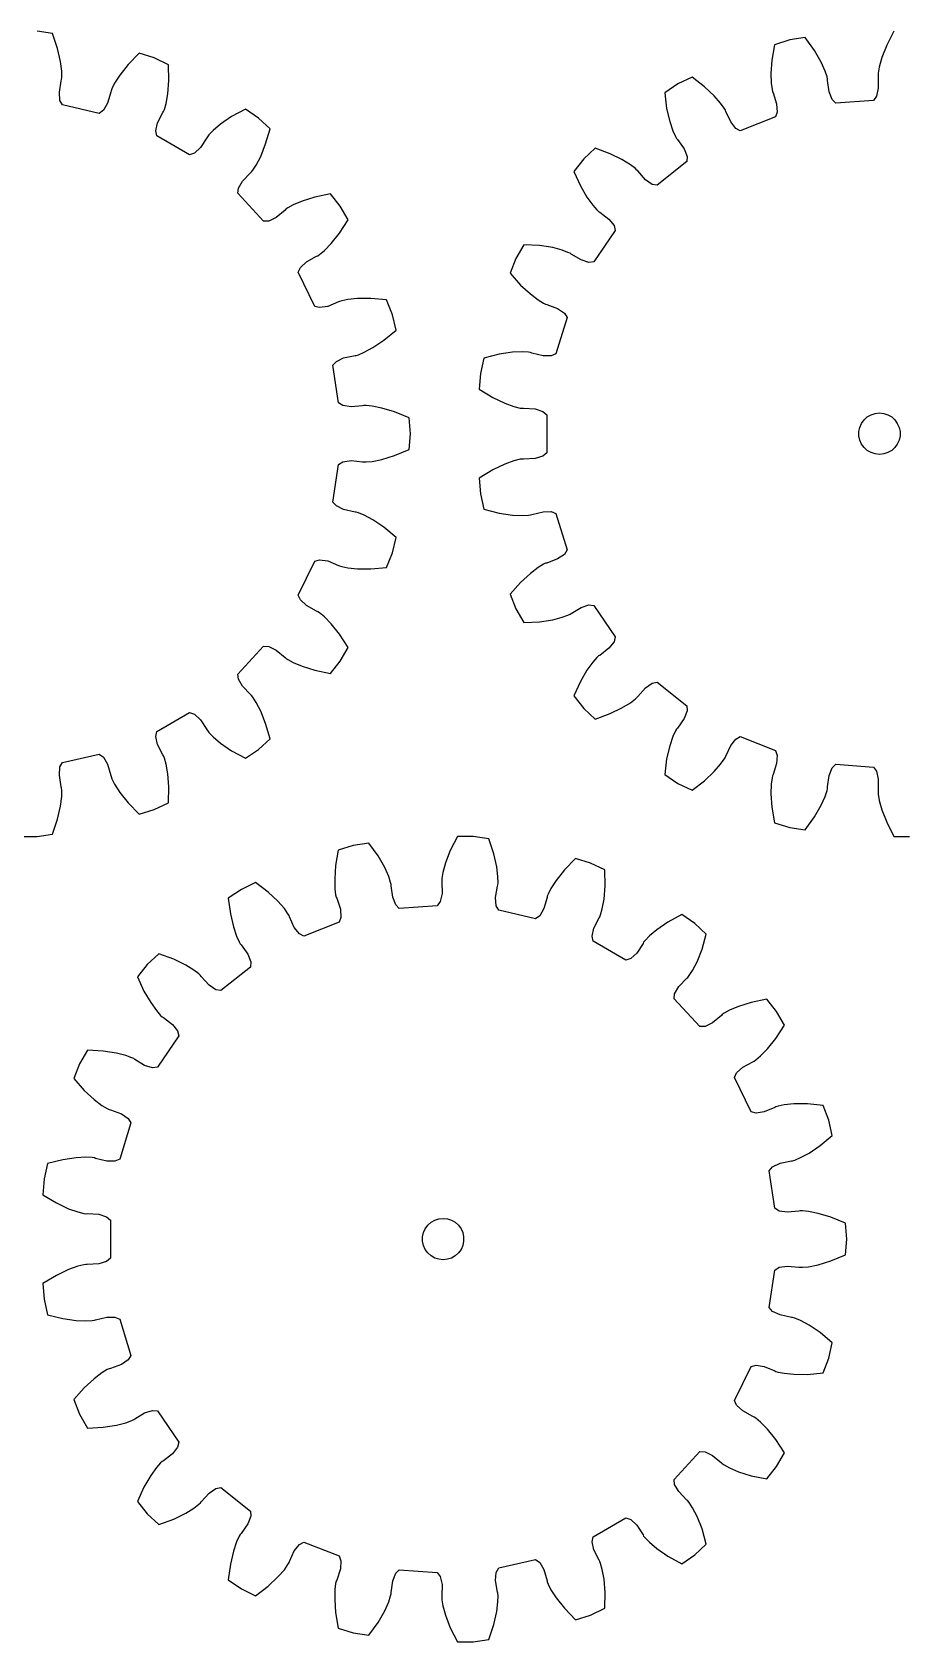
# Model space of a CAD drawing. Extents: x 0 to 185, y 0 to 234.
# Drawn here: x 62.5 to 125.9, y 0 to 116.7 of the extents above; entities that cross this region are included whole.
import ezdxf

# ---------------------------------------------------------------- set-up
doc = ezdxf.new("R2010")
doc.units = 0

msp = doc.modelspace()

# ---------------------------------------------------------------- linework, layer by layer
for p, q in [((64.03, 116.64), (62.9, 116.81)), ((125.08, 116.81), (124.56, 115.79)), ((64.39, 115.55), (64.03, 116.64)), ((116.42, 115.82), (116.23, 114.69)), ((117.52, 116.16), (116.42, 115.82)), ((118.65, 116.33), (117.52, 116.16)), ((119.32, 115.4), (118.65, 116.33)), ((124.56, 115.79), (124.21, 114.89)), ((64.6, 114.61), (64.39, 115.55)), ((64.69, 113.9), (64.6, 114.61)), ((70.31, 115.21), (69.51, 114.38)), ((71.41, 114.87), (70.31, 115.21)), ((72.44, 114.37), (71.41, 114.87)), ((116.23, 114.69), (116.16, 113.73)), ((119.8, 114.56), (119.32, 115.4)), ((120.09, 113.91), (119.8, 114.56)), ((124.21, 114.89), (124.02, 114.2)), ((64.66, 113.2), (64.68, 113.29)), ((64.68, 113.29), (64.7, 113.45)), ((64.7, 113.45), (64.69, 113.9)), ((68.91, 113.62), (68.53, 113.03)), ((69.51, 114.38), (68.91, 113.62)), ((72.39, 112.26), (72.46, 113.23)), ((72.46, 113.23), (72.44, 114.37)), ((110.43, 113.47), (109.39, 112.97)), ((111.33, 112.77), (110.43, 113.47)), ((116.16, 113.73), (116.18, 113.02)), ((120.23, 113.48), (120.09, 113.91)), ((120.26, 113.32), (120.23, 113.48)), ((120.27, 113.23), (120.26, 113.32)), ((120.38, 112.4), (120.27, 113.23)), ((123.94, 113.76), (123.93, 113.6)), ((123.93, 113.6), (123.94, 113.51)), ((124.02, 114.2), (123.94, 113.76)), ((123.94, 113.51), (123.95, 112.66)), ((64.52, 112.37), (64.66, 113.2)), ((64.56, 111.78), (64.52, 112.37)), ((68.25, 112.38), (68.02, 111.57)), ((68.27, 112.47), (68.25, 112.38)), ((68.33, 112.62), (68.27, 112.47)), ((68.53, 113.03), (68.33, 112.62)), ((72.26, 111.56), (72.39, 112.26)), ((109.39, 112.97), (108.45, 112.32)), ((108.45, 112.32), (108.59, 111.19)), ((112.04, 112.11), (111.33, 112.77)), ((112.51, 111.58), (112.04, 112.11)), ((116.18, 113.02), (116.24, 112.57)), ((116.24, 112.57), (116.27, 112.41)), ((116.27, 112.41), (116.31, 112.33)), ((116.31, 112.33), (116.57, 111.53)), ((120.6, 111.84), (120.38, 112.4)), ((123.82, 112.08), (123.6, 111.78)), ((123.95, 112.66), (123.82, 112.08)), ((64.74, 111.45), (64.56, 111.78)), ((67.42, 110.84), (64.74, 111.45)), ((67.72, 111.06), (67.42, 110.84)), ((68.02, 111.57), (67.72, 111.06)), ((71.65, 110.15), (72.03, 110.9)), ((72.03, 110.9), (72.08, 110.98)), ((72.08, 110.98), (72.14, 111.13)), ((72.14, 111.13), (72.26, 111.56)), ((78.02, 111.15), (77.02, 110.6)), ((78.97, 110.5), (78.02, 111.15)), ((108.59, 111.19), (108.81, 110.25)), ((112.77, 111.21), (112.51, 111.58)), ((112.85, 111.07), (112.77, 111.21)), ((112.88, 110.98), (112.85, 111.07)), ((113.24, 110.22), (112.88, 110.98)), ((116.62, 110.93), (116.5, 110.58)), ((116.57, 111.53), (116.62, 110.93)), ((120.86, 111.58), (120.6, 111.84)), ((123.6, 111.78), (120.86, 111.58)), ((71.52, 109.57), (71.65, 110.15)), ((76.22, 110.05), (75.68, 109.59)), ((77.02, 110.6), (76.22, 110.05)), ((79.81, 109.72), (78.97, 110.5)), ((79.49, 108.62), (79.81, 109.72)), ((108.81, 110.25), (109.04, 109.57)), ((113.6, 109.75), (113.24, 110.22)), ((113.93, 109.58), (113.6, 109.75)), ((116.5, 110.58), (113.93, 109.58)), ((71.59, 109.2), (71.52, 109.57)), ((73.97, 107.83), (71.59, 109.2)), ((75.22, 109.06), (74.76, 108.36)), ((75.26, 109.14), (75.22, 109.06)), ((75.36, 109.27), (75.26, 109.14)), ((75.68, 109.59), (75.36, 109.27)), ((79.13, 107.72), (79.49, 108.62)), ((109.04, 109.57), (109.23, 109.16)), ((109.23, 109.16), (109.31, 109.02)), ((109.31, 109.02), (109.37, 108.95)), ((109.37, 108.95), (109.85, 108.27)), ((74.32, 107.95), (73.97, 107.83)), ((74.76, 108.36), (74.32, 107.95)), ((78.81, 107.09), (79.13, 107.72)), ((102.57, 107.53), (101.85, 106.63)), ((103.41, 108.31), (102.57, 107.53)), ((104.48, 107.91), (103.41, 108.31)), ((105.35, 107.49), (104.48, 107.91)), ((105.96, 107.11), (105.35, 107.49)), ((109.85, 108.27), (110.07, 107.71)), ((110.07, 107.71), (110.06, 107.34)), ((77.81, 105.92), (78.39, 106.53)), ((78.39, 106.53), (78.46, 106.59)), ((78.46, 106.59), (78.56, 106.71)), ((78.56, 106.71), (78.81, 107.09)), ((101.85, 106.63), (102.33, 105.59)), ((106.32, 106.84), (105.96, 107.11)), ((106.43, 106.73), (106.32, 106.84)), ((106.49, 106.66), (106.43, 106.73)), ((107.05, 106.03), (106.49, 106.66)), ((110.06, 107.34), (107.91, 105.62)), ((77.47, 105.04), (77.51, 105.41)), ((77.51, 105.41), (77.81, 105.92)), ((102.33, 105.59), (102.81, 104.75)), ((107.54, 105.69), (107.05, 106.03)), ((107.91, 105.62), (107.54, 105.69)), ((79.34, 103.02), (77.47, 105.04)), ((80.96, 103.89), (80.9, 103.83)), ((81.09, 103.98), (80.96, 103.89)), ((81.49, 104.2), (81.09, 103.98)), ((82.14, 104.48), (81.49, 104.2)), ((83.07, 104.77), (82.14, 104.48)), ((84.19, 105), (83.07, 104.77)), ((84.9, 104.1), (84.19, 105)), ((85.48, 103.11), (84.9, 104.1)), ((102.81, 104.75), (103.23, 104.18)), ((103.23, 104.18), (103.53, 103.84)), ((79.71, 103.03), (79.34, 103.02)), ((80.25, 103.29), (79.71, 103.03)), ((80.9, 103.83), (80.25, 103.29)), ((84.85, 102.15), (85.48, 103.11)), ((103.53, 103.84), (103.65, 103.73)), ((103.65, 103.73), (103.73, 103.68)), ((103.73, 103.68), (104.39, 103.17)), ((104.39, 103.17), (104.77, 102.7)), ((84.24, 101.4), (84.85, 102.15)), ((104.86, 102.34), (103.31, 100.07)), ((104.77, 102.7), (104.86, 102.34)), ((82.45, 100.07), (83.18, 100.48)), ((83.18, 100.48), (83.27, 100.51)), ((83.27, 100.51), (83.4, 100.6)), ((83.4, 100.6), (83.75, 100.89)), ((83.75, 100.89), (84.24, 101.4)), ((98.22, 101.31), (97.65, 100.31)), ((99.37, 101.25), (98.22, 101.31)), ((100.32, 101.1), (99.37, 101.25)), ((101.01, 100.92), (100.32, 101.1)), ((101.43, 100.76), (101.01, 100.92)), ((101.58, 100.69), (101.43, 100.76)), ((101.65, 100.64), (101.58, 100.69)), ((102.38, 100.21), (101.65, 100.64)), ((81.86, 99.32), (82.01, 99.66)), ((83.05, 96.84), (81.86, 99.32)), ((82.01, 99.66), (82.45, 100.07)), ((97.65, 100.31), (97.23, 99.25)), ((97.23, 99.25), (97.99, 98.39)), ((102.94, 100.03), (102.38, 100.21)), ((103.31, 100.07), (102.94, 100.03)), ((97.99, 98.39), (98.7, 97.74)), ((84.78, 97.16), (84, 96.84)), ((84.86, 97.2), (84.78, 97.16)), ((85.01, 97.25), (84.86, 97.2)), ((85.46, 97.34), (85.01, 97.25)), ((86.16, 97.41), (85.46, 97.34)), ((87.13, 97.42), (86.16, 97.41)), ((88.27, 97.31), (87.13, 97.42)), ((88.69, 96.24), (88.27, 97.31)), ((98.7, 97.74), (99.27, 97.31)), ((99.27, 97.31), (99.66, 97.08)), ((99.66, 97.08), (99.8, 97.01)), ((99.8, 97.01), (99.89, 96.98)), ((99.89, 96.98), (100.68, 96.69)), ((83.41, 96.75), (83.05, 96.84)), ((84, 96.84), (83.41, 96.75)), ((88.95, 95.12), (88.69, 96.24)), ((101.37, 96.04), (100.56, 93.41)), ((100.68, 96.69), (101.17, 96.35)), ((101.17, 96.35), (101.37, 96.04)), ((88.07, 94.39), (88.95, 95.12)), ((86.22, 93.34), (86.64, 93.51)), ((86.64, 93.51), (87.26, 93.85)), ((87.26, 93.85), (88.07, 94.39)), ((97.4, 93.51), (96.44, 93.37)), ((98.11, 93.54), (97.4, 93.51)), ((98.56, 93.52), (98.11, 93.54)), ((98.72, 93.49), (98.56, 93.52)), ((98.81, 93.46), (98.72, 93.49)), ((99.62, 93.26), (98.81, 93.46)), ((100.56, 93.41), (100.22, 93.26)), ((84.37, 92.57), (84.62, 92.85)), ((84.78, 89.85), (84.37, 92.57)), ((84.62, 92.85), (85.15, 93.11)), ((85.15, 93.11), (85.98, 93.28)), ((85.98, 93.28), (86.07, 93.29)), ((86.07, 93.29), (86.22, 93.34)), ((95.33, 93.09), (95.08, 91.97)), ((96.44, 93.37), (95.33, 93.09)), ((100.22, 93.26), (99.62, 93.26)), ((95.08, 91.97), (94.99, 90.83)), ((94.99, 90.83), (95.97, 90.24)), ((95.97, 90.24), (96.84, 89.82)), ((85.1, 89.65), (84.78, 89.85)), ((85.69, 89.56), (85.1, 89.65)), ((86.53, 89.64), (85.69, 89.56)), ((86.61, 89.65), (86.53, 89.64)), ((86.78, 89.65), (86.61, 89.65)), ((87.23, 89.61), (86.78, 89.65)), ((87.92, 89.47), (87.23, 89.61)), ((88.85, 89.19), (87.92, 89.47)), ((89.91, 88.75), (88.85, 89.19)), ((89.99, 87.61), (89.91, 88.75)), ((96.84, 89.82), (97.51, 89.58)), ((97.51, 89.58), (97.95, 89.47)), ((97.95, 89.47), (98.11, 89.45)), ((98.11, 89.45), (98.2, 89.45)), ((98.2, 89.45), (99.04, 89.4)), ((99.04, 89.4), (99.61, 89.23)), ((99.61, 89.23), (99.89, 88.98)), ((99.89, 88.98), (99.89, 86.23)), ((122.92, 88.61), (123.15, 88.82)), ((123.15, 88.82), (123.42, 88.98)), ((123.42, 88.98), (123.72, 89.08)), ((123.72, 89.08), (124.03, 89.11)), ((124.03, 89.11), (124.35, 89.08)), ((124.35, 89.08), (124.64, 88.98)), ((124.64, 88.98), (124.92, 88.82)), ((124.92, 88.82), (125.15, 88.61)), ((89.91, 86.46), (89.99, 87.61)), ((122.54, 87.76), (122.61, 88.07)), ((122.54, 87.45), (122.54, 87.76)), ((122.61, 88.07), (122.74, 88.36)), ((122.74, 88.36), (122.92, 88.61)), ((125.15, 88.61), (125.33, 88.36)), ((125.33, 88.36), (125.46, 88.07)), ((125.46, 88.07), (125.53, 87.76)), ((125.53, 87.76), (125.53, 87.45)), ((88.85, 86.02), (89.91, 86.46)), ((122.61, 87.14), (122.54, 87.45)), ((122.74, 86.86), (122.61, 87.14)), ((122.92, 86.6), (122.74, 86.86)), ((123.15, 86.39), (122.92, 86.6)), ((123.42, 86.24), (123.15, 86.39)), ((124.92, 86.39), (124.64, 86.24)), ((125.15, 86.6), (124.92, 86.39)), ((125.33, 86.86), (125.15, 86.6)), ((125.46, 87.14), (125.33, 86.86)), ((125.53, 87.45), (125.46, 87.14)), ((84.37, 82.65), (84.78, 85.37)), ((84.78, 85.37), (85.1, 85.57)), ((85.1, 85.57), (85.69, 85.66)), ((85.69, 85.66), (86.53, 85.58)), ((86.53, 85.58), (86.61, 85.56)), ((86.61, 85.56), (86.78, 85.56)), ((86.78, 85.56), (87.23, 85.6)), ((87.23, 85.6), (87.92, 85.74)), ((87.92, 85.74), (88.85, 86.02)), ((96.84, 85.4), (95.97, 84.98)), ((97.51, 85.64), (96.84, 85.4)), ((97.95, 85.75), (97.51, 85.64)), ((98.11, 85.77), (97.95, 85.75)), ((98.2, 85.76), (98.11, 85.77)), ((99.04, 85.82), (98.2, 85.76)), ((99.61, 85.99), (99.04, 85.82)), ((99.89, 86.23), (99.61, 85.99)), ((123.72, 86.14), (123.42, 86.24)), ((124.03, 86.11), (123.72, 86.14)), ((124.35, 86.14), (124.03, 86.11)), ((124.64, 86.24), (124.35, 86.14)), ((95.97, 84.98), (94.99, 84.39)), ((94.99, 84.39), (95.08, 83.24)), ((95.08, 83.24), (95.33, 82.13)), ((84.62, 82.37), (84.37, 82.65)), ((85.15, 82.11), (84.62, 82.37)), ((85.98, 81.93), (85.15, 82.11)), ((86.07, 81.93), (85.98, 81.93)), ((86.22, 81.88), (86.07, 81.93)), ((86.64, 81.71), (86.22, 81.88)), ((95.33, 82.13), (96.44, 81.85)), ((96.44, 81.85), (97.4, 81.71)), ((98.56, 81.7), (98.72, 81.72)), ((98.72, 81.72), (98.81, 81.76)), ((98.81, 81.76), (99.62, 81.95)), ((99.62, 81.95), (100.22, 81.96)), ((100.22, 81.96), (100.56, 81.81)), ((100.56, 81.81), (101.37, 79.18)), ((87.26, 81.37), (86.64, 81.71)), ((88.07, 80.83), (87.26, 81.37)), ((88.95, 80.09), (88.07, 80.83)), ((97.4, 81.71), (98.11, 81.67)), ((98.11, 81.67), (98.56, 81.7)), ((88.69, 78.98), (88.95, 80.09)), ((81.86, 75.89), (83.05, 78.37)), ((83.05, 78.37), (83.41, 78.47)), ((83.41, 78.47), (84, 78.38)), ((84, 78.38), (84.78, 78.06)), ((88.27, 77.91), (88.69, 78.98)), ((99.8, 78.21), (99.66, 78.14)), ((99.89, 78.23), (99.8, 78.21)), ((100.68, 78.53), (99.89, 78.23)), ((101.17, 78.86), (100.68, 78.53)), ((101.37, 79.18), (101.17, 78.86)), ((84.78, 78.06), (84.86, 78.02)), ((84.86, 78.02), (85.01, 77.97)), ((85.01, 77.97), (85.46, 77.88)), ((85.46, 77.88), (86.16, 77.8)), ((86.16, 77.8), (87.13, 77.8)), ((87.13, 77.8), (88.27, 77.91)), ((98.7, 77.48), (97.99, 76.82)), ((99.27, 77.91), (98.7, 77.48)), ((99.66, 78.14), (99.27, 77.91)), ((82.01, 75.55), (81.86, 75.89)), ((97.99, 76.82), (97.23, 75.97)), ((97.23, 75.97), (97.65, 74.9)), ((82.45, 75.15), (82.01, 75.55)), ((83.18, 74.74), (82.45, 75.15)), ((83.27, 74.7), (83.18, 74.74)), ((97.65, 74.9), (98.22, 73.91)), ((101.65, 74.58), (102.38, 75.01)), ((102.38, 75.01), (102.94, 75.19)), ((102.94, 75.19), (103.31, 75.15)), ((103.31, 75.15), (104.86, 72.87)), ((83.4, 74.61), (83.27, 74.7)), ((83.75, 74.32), (83.4, 74.61)), ((84.24, 73.82), (83.75, 74.32)), ((84.85, 73.06), (84.24, 73.82)), ((98.22, 73.91), (99.37, 73.97)), ((99.37, 73.97), (100.32, 74.12)), ((100.32, 74.12), (101.01, 74.3)), ((101.01, 74.3), (101.43, 74.45)), ((101.43, 74.45), (101.58, 74.52)), ((101.58, 74.52), (101.65, 74.58)), ((85.48, 72.1), (84.85, 73.06)), ((104.77, 72.51), (104.39, 72.05)), ((104.86, 72.87), (104.77, 72.51)), ((77.47, 70.18), (79.34, 72.2)), ((79.34, 72.2), (79.71, 72.18)), ((79.71, 72.18), (80.25, 71.92)), ((80.25, 71.92), (80.9, 71.39)), ((80.9, 71.39), (80.96, 71.32)), ((80.96, 71.32), (81.09, 71.23)), ((81.09, 71.23), (81.49, 71.01)), ((84.9, 71.11), (85.48, 72.1)), ((103.53, 71.38), (103.23, 71.04)), ((103.65, 71.49), (103.53, 71.38)), ((103.73, 71.53), (103.65, 71.49)), ((104.39, 72.05), (103.73, 71.53)), ((77.51, 69.81), (77.47, 70.18)), ((81.49, 71.01), (82.14, 70.74)), ((82.14, 70.74), (83.07, 70.45)), ((83.07, 70.45), (84.19, 70.21)), ((84.19, 70.21), (84.9, 71.11)), ((102.81, 70.46), (102.33, 69.63)), ((103.23, 71.04), (102.81, 70.46)), ((77.81, 69.29), (77.51, 69.81)), ((78.39, 68.69), (77.81, 69.29)), ((102.33, 69.63), (101.85, 68.59)), ((106.49, 68.56), (107.05, 69.19)), ((107.05, 69.19), (107.54, 69.52)), ((107.54, 69.52), (107.91, 69.59)), ((107.91, 69.59), (110.06, 67.88)), ((78.46, 68.63), (78.39, 68.69)), ((78.56, 68.5), (78.46, 68.63)), ((78.81, 68.12), (78.56, 68.5)), ((79.13, 67.49), (78.81, 68.12)), ((101.85, 68.59), (102.57, 67.69)), ((104.48, 67.31), (105.35, 67.73)), ((105.35, 67.73), (105.96, 68.1)), ((105.96, 68.1), (106.32, 68.38)), ((106.32, 68.38), (106.43, 68.49)), ((106.43, 68.49), (106.49, 68.56)), ((110.06, 67.88), (110.07, 67.5)), ((71.59, 66.01), (73.97, 67.39)), ((73.97, 67.39), (74.32, 67.27)), ((74.32, 67.27), (74.76, 66.86)), ((74.76, 66.86), (75.22, 66.16)), ((79.49, 66.59), (79.13, 67.49)), ((79.81, 65.49), (79.49, 66.59)), ((102.57, 67.69), (103.41, 66.91)), ((103.41, 66.91), (104.48, 67.31)), ((109.85, 66.95), (109.37, 66.26)), ((110.07, 67.5), (109.85, 66.95)), ((71.52, 65.65), (71.59, 66.01)), ((71.65, 65.07), (71.52, 65.65)), ((75.22, 66.16), (75.26, 66.08)), ((75.26, 66.08), (75.36, 65.95)), ((75.36, 65.95), (75.68, 65.63)), ((75.68, 65.63), (76.22, 65.17)), ((78.97, 64.71), (79.81, 65.49)), ((109.04, 65.64), (108.81, 64.97)), ((109.23, 66.05), (109.04, 65.64)), ((109.31, 66.19), (109.23, 66.05)), ((109.37, 66.26), (109.31, 66.19)), ((113.24, 65), (113.6, 65.46)), ((113.6, 65.46), (113.93, 65.64)), ((113.93, 65.64), (116.5, 64.63)), ((64.74, 63.77), (67.42, 64.38)), ((67.42, 64.38), (67.72, 64.16)), ((72.03, 64.31), (71.65, 65.07)), ((72.08, 64.24), (72.03, 64.31)), ((72.14, 64.09), (72.08, 64.24)), ((76.22, 65.17), (77.02, 64.62)), ((77.02, 64.62), (78.02, 64.07)), ((78.02, 64.07), (78.97, 64.71)), ((108.81, 64.97), (108.59, 64.03)), ((112.85, 64.15), (112.88, 64.23)), ((112.88, 64.23), (113.24, 65)), ((116.5, 64.63), (116.62, 64.28)), ((116.62, 64.28), (116.57, 63.69)), ((64.52, 62.84), (64.56, 63.44)), ((64.56, 63.44), (64.74, 63.77)), ((67.72, 64.16), (68.02, 63.64)), ((68.02, 63.64), (68.25, 62.83)), ((72.26, 63.65), (72.14, 64.09)), ((72.39, 62.95), (72.26, 63.65)), ((108.59, 64.03), (108.45, 62.89)), ((111.33, 62.44), (112.04, 63.11)), ((112.04, 63.11), (112.51, 63.64)), ((112.51, 63.64), (112.77, 64.01)), ((112.77, 64.01), (112.85, 64.15)), ((116.57, 63.69), (116.31, 62.89)), ((120.38, 62.82), (120.6, 63.37)), ((120.6, 63.37), (120.86, 63.64)), ((120.86, 63.64), (123.6, 63.43)), ((123.6, 63.43), (123.82, 63.13)), ((123.82, 63.13), (123.95, 62.55)), ((64.66, 62.01), (64.52, 62.84)), ((64.68, 61.93), (64.66, 62.01)), ((64.7, 61.76), (64.68, 61.93)), ((68.25, 62.83), (68.27, 62.74)), ((68.27, 62.74), (68.33, 62.59)), ((68.33, 62.59), (68.53, 62.19)), ((68.53, 62.19), (68.91, 61.59)), ((72.46, 61.99), (72.39, 62.95)), ((72.44, 60.85), (72.46, 61.99)), ((108.45, 62.89), (109.39, 62.25)), ((109.39, 62.25), (110.43, 61.75)), ((110.43, 61.75), (111.33, 62.44)), ((116.18, 62.2), (116.16, 61.49)), ((116.24, 62.65), (116.18, 62.2)), ((116.27, 62.8), (116.24, 62.65)), ((116.31, 62.89), (116.27, 62.8)), ((120.23, 61.74), (120.26, 61.89)), ((120.26, 61.89), (120.27, 61.99)), ((120.27, 61.99), (120.38, 62.82)), ((123.95, 62.55), (123.94, 61.71)), ((64.6, 60.61), (64.69, 61.31)), ((64.69, 61.31), (64.7, 61.76)), ((68.91, 61.59), (69.51, 60.83)), ((69.51, 60.83), (70.31, 60.01)), ((71.41, 60.35), (72.44, 60.85)), ((116.16, 61.49), (116.23, 60.52)), ((119.8, 60.66), (120.09, 61.31)), ((120.09, 61.31), (120.23, 61.74)), ((123.94, 61.71), (123.93, 61.62)), ((123.93, 61.62), (123.94, 61.46)), ((123.94, 61.46), (124.02, 61.01)), ((124.02, 61.01), (124.21, 60.33)), ((64.03, 58.58), (64.39, 59.66)), ((64.39, 59.66), (64.6, 60.61)), ((70.31, 60.01), (71.41, 60.35)), ((116.23, 60.52), (116.42, 59.4)), ((118.65, 58.89), (119.32, 59.82)), ((119.32, 59.82), (119.8, 60.66)), ((124.21, 60.33), (124.56, 59.43)), ((61.75, 58.41), (62.9, 58.41)), ((62.9, 58.41), (64.03, 58.58)), ((93.41, 58.41), (92.89, 57.38)), ((94.56, 58.41), (93.41, 58.41)), ((95.69, 58.23), (94.56, 58.41)), ((116.42, 59.4), (117.52, 59.06)), ((117.52, 59.06), (118.65, 58.89)), ((124.56, 59.43), (125.08, 58.41)), ((125.08, 58.41), (126.22, 58.41)), ((84.76, 57.41), (84.56, 56.29)), ((85.85, 57.75), (84.76, 57.41)), ((86.99, 57.92), (85.85, 57.75)), ((87.65, 56.99), (86.99, 57.92)), ((92.89, 57.38), (92.54, 56.48)), ((96.05, 57.15), (95.69, 58.23)), ((84.56, 56.29), (84.5, 55.32)), ((88.13, 56.15), (87.65, 56.99)), ((88.42, 55.5), (88.13, 56.15)), ((92.54, 56.48), (92.35, 55.8)), ((96.26, 56.2), (96.05, 57.15)), ((96.35, 55.5), (96.26, 56.2)), ((101.97, 56.8), (101.18, 55.98)), ((103.07, 56.46), (101.97, 56.8)), ((104.1, 55.97), (103.07, 56.46)), ((78.76, 55.06), (77.73, 54.56)), ((79.67, 54.37), (78.76, 55.06)), ((84.5, 55.32), (84.52, 54.61)), ((88.56, 55.07), (88.42, 55.5)), ((88.6, 54.92), (88.56, 55.07)), ((88.6, 54.83), (88.6, 54.92)), ((92.28, 55.35), (92.27, 55.19)), ((92.27, 55.19), (92.28, 55.1)), ((92.35, 55.8), (92.28, 55.35)), ((92.28, 55.1), (92.29, 54.26)), ((96.32, 54.8), (96.35, 54.89)), ((96.36, 55.05), (96.35, 55.5)), ((96.35, 54.89), (96.36, 55.05)), ((100.58, 55.22), (100.19, 54.62)), ((101.18, 55.98), (100.58, 55.22)), ((104.13, 54.82), (104.1, 55.97)), ((77.73, 54.56), (76.78, 53.92)), ((76.78, 53.92), (76.93, 52.78)), ((80.38, 53.71), (79.67, 54.37)), ((80.85, 53.17), (80.38, 53.71)), ((84.52, 54.61), (84.57, 54.16)), ((84.57, 54.16), (84.61, 54.01)), ((84.61, 54.01), (84.65, 53.92)), ((84.65, 53.92), (84.91, 53.12)), ((88.72, 53.99), (88.6, 54.83)), ((88.93, 53.44), (88.72, 53.99)), ((92.29, 54.26), (92.16, 53.68)), ((96.18, 53.97), (96.32, 54.8)), ((96.23, 53.37), (96.18, 53.97)), ((99.92, 53.98), (99.68, 53.17)), ((99.93, 54.07), (99.92, 53.98)), ((99.99, 54.22), (99.93, 54.07)), ((100.19, 54.62), (99.99, 54.22)), ((103.92, 53.16), (104.05, 53.86)), ((104.05, 53.86), (104.13, 54.82)), ((76.93, 52.78), (77.15, 51.84)), ((81.11, 52.8), (80.85, 53.17)), ((81.19, 52.66), (81.11, 52.8)), ((81.22, 52.58), (81.19, 52.66)), ((81.57, 51.81), (81.22, 52.58)), ((84.95, 52.53), (84.83, 52.18)), ((84.91, 53.12), (84.95, 52.53)), ((89.19, 53.17), (88.93, 53.44)), ((91.94, 53.38), (89.19, 53.17)), ((92.16, 53.68), (91.94, 53.38)), ((96.4, 53.05), (96.23, 53.37)), ((99.08, 52.43), (96.4, 53.05)), ((99.38, 52.65), (99.08, 52.43)), ((99.68, 53.17), (99.38, 52.65)), ((103.69, 52.5), (103.74, 52.57)), ((103.74, 52.57), (103.8, 52.72)), ((103.8, 52.72), (103.92, 53.16)), ((109.68, 52.74), (108.68, 52.19)), ((110.63, 52.1), (109.68, 52.74)), ((77.15, 51.84), (77.38, 51.17)), ((81.94, 51.35), (81.57, 51.81)), ((84.83, 52.18), (82.27, 51.17)), ((103.18, 51.16), (103.31, 51.74)), ((103.31, 51.74), (103.69, 52.5)), ((107.88, 51.64), (107.34, 51.19)), ((108.68, 52.19), (107.88, 51.64)), ((111.47, 51.32), (110.63, 52.1)), ((77.38, 51.17), (77.56, 50.76)), ((77.56, 50.76), (77.65, 50.62)), ((77.65, 50.62), (77.71, 50.55)), ((77.71, 50.55), (78.19, 49.86)), ((82.27, 51.17), (81.94, 51.35)), ((103.25, 50.8), (103.18, 51.16)), ((105.63, 49.42), (103.25, 50.8)), ((106.88, 50.65), (106.42, 49.95)), ((106.92, 50.73), (106.88, 50.65)), ((107.02, 50.86), (106.92, 50.73)), ((107.34, 51.19), (107.02, 50.86)), ((110.8, 49.32), (111.16, 50.22)), ((111.16, 50.22), (111.47, 51.32)), ((70.9, 49.12), (70.19, 48.22)), ((71.74, 49.9), (70.9, 49.12)), ((72.82, 49.51), (71.74, 49.9)), ((73.69, 49.08), (72.82, 49.51)), ((74.29, 48.71), (73.69, 49.08)), ((78.19, 49.86), (78.41, 49.31)), ((78.41, 49.31), (78.39, 48.93)), ((105.98, 49.55), (105.63, 49.42)), ((106.42, 49.95), (105.98, 49.55)), ((110.47, 48.69), (110.8, 49.32)), ((70.19, 48.22), (70.66, 47.18)), ((74.65, 48.43), (74.29, 48.71)), ((74.77, 48.32), (74.65, 48.43)), ((74.82, 48.25), (74.77, 48.32)), ((75.39, 47.62), (74.82, 48.25)), ((78.39, 48.93), (76.24, 47.22)), ((109.47, 47.52), (110.05, 48.12)), ((110.05, 48.12), (110.12, 48.18)), ((110.12, 48.18), (110.22, 48.31)), ((110.22, 48.31), (110.47, 48.69)), ((70.66, 47.18), (71.15, 46.35)), ((75.88, 47.29), (75.39, 47.62)), ((76.24, 47.22), (75.88, 47.29)), ((109.13, 46.63), (109.17, 47)), ((109.17, 47), (109.47, 47.52)), ((71.15, 46.35), (71.57, 45.77)), ((71.57, 45.77), (71.87, 45.43)), ((111, 44.61), (109.13, 46.63)), ((112.76, 45.58), (112.62, 45.49)), ((113.15, 45.8), (112.76, 45.58)), ((113.81, 46.08), (113.15, 45.8)), ((114.73, 46.36), (113.81, 46.08)), ((115.85, 46.6), (114.73, 46.36)), ((116.57, 45.7), (115.85, 46.6)), ((117.14, 44.71), (116.57, 45.7)), ((71.87, 45.43), (71.99, 45.32)), ((71.99, 45.32), (72.07, 45.28)), ((72.07, 45.28), (72.73, 44.76)), ((72.73, 44.76), (73.1, 44.3)), ((111.38, 44.63), (111, 44.61)), ((111.91, 44.89), (111.38, 44.63)), ((112.56, 45.42), (111.91, 44.89)), ((112.62, 45.49), (112.56, 45.42)), ((116.52, 43.75), (117.14, 44.71)), ((73.2, 43.94), (71.65, 41.67)), ((73.1, 44.3), (73.2, 43.94)), ((115.91, 42.99), (116.52, 43.75)), ((66.56, 42.9), (65.99, 41.91)), ((67.7, 42.84), (66.56, 42.9)), ((68.66, 42.69), (67.7, 42.84)), ((69.35, 42.51), (68.66, 42.69)), ((69.77, 42.36), (69.35, 42.51)), ((69.92, 42.29), (69.77, 42.36)), ((69.99, 42.23), (69.92, 42.29)), ((70.71, 41.8), (69.99, 42.23)), ((114.11, 41.66), (114.85, 42.07)), ((114.85, 42.07), (114.93, 42.11)), ((114.93, 42.11), (115.06, 42.2)), ((115.06, 42.2), (115.41, 42.49)), ((115.41, 42.49), (115.91, 42.99)), ((65.99, 41.91), (65.57, 40.84)), ((71.28, 41.62), (70.71, 41.8)), ((71.65, 41.67), (71.28, 41.62)), ((113.52, 40.92), (113.67, 41.26)), ((114.72, 38.44), (113.52, 40.92)), ((113.67, 41.26), (114.11, 41.66)), ((65.57, 40.84), (66.33, 39.99)), ((66.33, 39.99), (67.04, 39.33)), ((67.04, 39.33), (67.61, 38.9)), ((67.61, 38.9), (68, 38.67)), ((68, 38.67), (68.14, 38.6)), ((68.14, 38.6), (68.23, 38.58)), ((68.23, 38.58), (69.02, 38.28)), ((116.44, 38.75), (115.67, 38.43)), ((116.52, 38.79), (116.44, 38.75)), ((116.68, 38.84), (116.52, 38.79)), ((117.12, 38.93), (116.68, 38.84)), ((117.83, 39.01), (117.12, 38.93)), ((118.8, 39.01), (117.83, 39.01)), ((119.94, 38.9), (118.8, 39.01)), ((120.35, 37.83), (119.94, 38.9)), ((69.71, 37.63), (68.9, 35)), ((69.02, 38.28), (69.51, 37.95)), ((69.51, 37.95), (69.71, 37.63)), ((115.08, 38.34), (114.72, 38.44)), ((115.67, 38.43), (115.08, 38.34)), ((120.61, 36.72), (120.35, 37.83)), ((119.73, 35.98), (120.61, 36.72)), ((65.74, 35.1), (64.78, 34.96)), ((66.45, 35.14), (65.74, 35.1)), ((66.9, 35.11), (66.45, 35.14)), ((67.06, 35.09), (66.9, 35.11)), ((67.14, 35.06), (67.06, 35.09)), ((67.96, 34.86), (67.14, 35.06)), ((117.89, 34.93), (118.3, 35.11)), ((118.3, 35.11), (118.93, 35.44)), ((118.93, 35.44), (119.73, 35.98)), ((63.67, 34.68), (63.41, 33.57)), ((64.78, 34.96), (63.67, 34.68)), ((68.55, 34.86), (67.96, 34.86)), ((68.9, 35), (68.55, 34.86)), ((116.04, 34.16), (116.28, 34.44)), ((116.45, 31.44), (116.04, 34.16)), ((116.28, 34.44), (116.82, 34.7)), ((116.82, 34.7), (117.64, 34.88)), ((117.64, 34.88), (117.73, 34.88)), ((117.73, 34.88), (117.89, 34.93)), ((63.41, 33.57), (63.33, 32.42)), ((63.33, 32.42), (64.31, 31.83)), ((64.31, 31.83), (65.18, 31.41)), ((65.18, 31.41), (65.85, 31.17)), ((65.85, 31.17), (66.29, 31.06)), ((66.29, 31.06), (66.45, 31.04)), ((66.45, 31.04), (66.54, 31.05)), ((66.54, 31.05), (67.38, 31)), ((67.38, 31), (67.95, 30.82)), ((67.95, 30.82), (68.23, 30.58)), ((68.23, 30.58), (68.23, 27.83)), ((91.26, 30.21), (91.49, 30.42)), ((91.49, 30.42), (91.76, 30.57)), ((91.76, 30.57), (92.06, 30.67)), ((92.06, 30.67), (92.37, 30.7)), ((92.37, 30.7), (92.68, 30.67)), ((92.68, 30.67), (92.98, 30.57)), ((92.98, 30.57), (93.25, 30.42)), ((93.25, 30.42), (93.49, 30.21)), ((116.76, 31.24), (116.45, 31.44)), ((117.35, 31.16), (116.76, 31.24)), ((118.19, 31.23), (117.35, 31.16)), ((118.28, 31.25), (118.19, 31.23)), ((118.44, 31.25), (118.28, 31.25)), ((118.89, 31.21), (118.44, 31.25)), ((119.59, 31.07), (118.89, 31.21)), ((120.51, 30.79), (119.59, 31.07)), ((121.57, 30.35), (120.51, 30.79)), ((90.88, 29.36), (90.94, 29.67)), ((90.88, 29.05), (90.88, 29.36)), ((90.94, 29.67), (91.07, 29.95)), ((91.07, 29.95), (91.26, 30.21)), ((93.49, 30.21), (93.67, 29.95)), ((93.67, 29.95), (93.8, 29.67)), ((93.8, 29.67), (93.86, 29.36)), ((93.86, 29.36), (93.86, 29.05)), ((121.66, 29.2), (121.57, 30.35)), ((121.57, 28.06), (121.66, 29.2)), ((90.94, 28.74), (90.88, 29.05)), ((91.07, 28.45), (90.94, 28.74)), ((91.26, 28.2), (91.07, 28.45)), ((91.49, 27.99), (91.26, 28.2)), ((93.49, 28.2), (93.25, 27.99)), ((93.67, 28.45), (93.49, 28.2)), ((93.8, 28.74), (93.67, 28.45)), ((93.86, 29.05), (93.8, 28.74)), ((120.51, 27.62), (121.57, 28.06)), ((65.18, 26.99), (64.31, 26.57)), ((65.85, 27.23), (65.18, 26.99)), ((66.29, 27.34), (65.85, 27.23)), ((66.45, 27.36), (66.29, 27.34)), ((66.54, 27.36), (66.45, 27.36)), ((67.38, 27.41), (66.54, 27.36)), ((67.95, 27.58), (67.38, 27.41)), ((68.23, 27.83), (67.95, 27.58)), ((91.76, 27.83), (91.49, 27.99)), ((92.06, 27.74), (91.76, 27.83)), ((92.37, 27.7), (92.06, 27.74)), ((92.68, 27.74), (92.37, 27.7)), ((92.98, 27.83), (92.68, 27.74)), ((93.25, 27.99), (92.98, 27.83)), ((116.04, 24.24), (116.45, 26.96)), ((116.45, 26.96), (116.76, 27.16)), ((116.76, 27.16), (117.35, 27.25)), ((117.35, 27.25), (118.19, 27.18)), ((118.19, 27.18), (118.28, 27.16)), ((118.28, 27.16), (118.44, 27.16)), ((118.44, 27.16), (118.89, 27.2)), ((118.89, 27.2), (119.59, 27.34)), ((119.59, 27.34), (120.51, 27.62)), ((64.31, 26.57), (63.33, 25.98)), ((63.33, 25.98), (63.41, 24.84)), ((63.41, 24.84), (63.67, 23.72)), ((63.67, 23.72), (64.78, 23.44)), ((64.78, 23.44), (65.74, 23.3)), ((67.06, 23.32), (67.14, 23.35)), ((67.14, 23.35), (67.96, 23.55)), ((67.96, 23.55), (68.55, 23.55)), ((68.55, 23.55), (68.9, 23.4)), ((68.9, 23.4), (69.71, 20.77)), ((116.28, 23.96), (116.04, 24.24)), ((116.82, 23.71), (116.28, 23.96)), ((117.64, 23.53), (116.82, 23.71)), ((117.73, 23.52), (117.64, 23.53)), ((117.89, 23.47), (117.73, 23.52)), ((118.3, 23.3), (117.89, 23.47)), ((65.74, 23.3), (66.45, 23.27)), ((66.45, 23.27), (66.9, 23.29)), ((66.9, 23.29), (67.06, 23.32)), ((118.93, 22.96), (118.3, 23.3)), ((119.73, 22.42), (118.93, 22.96)), ((120.61, 21.69), (119.73, 22.42)), ((120.35, 20.57), (120.61, 21.69)), ((69.02, 20.12), (68.23, 19.83)), ((69.51, 20.46), (69.02, 20.12)), ((69.71, 20.77), (69.51, 20.46)), ((113.52, 17.49), (114.72, 19.97)), ((114.72, 19.97), (115.08, 20.06)), ((115.08, 20.06), (115.67, 19.97)), ((115.67, 19.97), (116.44, 19.66)), ((119.94, 19.5), (120.35, 20.57)), ((67.04, 19.07), (66.33, 18.42)), ((67.61, 19.5), (67.04, 19.07)), ((68, 19.74), (67.61, 19.5)), ((68.14, 19.8), (68, 19.74)), ((68.23, 19.83), (68.14, 19.8)), ((116.44, 19.66), (116.52, 19.61)), ((116.52, 19.61), (116.68, 19.56)), ((116.68, 19.56), (117.12, 19.47)), ((117.12, 19.47), (117.83, 19.4)), ((117.83, 19.4), (118.8, 19.39)), ((118.8, 19.39), (119.94, 19.5)), ((66.33, 18.42), (65.57, 17.56)), ((65.57, 17.56), (65.99, 16.5)), ((65.99, 16.5), (66.56, 15.5)), ((69.99, 16.17), (70.71, 16.6)), ((70.71, 16.6), (71.28, 16.78)), ((71.28, 16.78), (71.65, 16.74)), ((71.65, 16.74), (73.2, 14.47)), ((113.67, 17.15), (113.52, 17.49)), ((114.11, 16.74), (113.67, 17.15)), ((114.85, 16.33), (114.11, 16.74)), ((66.56, 15.5), (67.7, 15.57)), ((67.7, 15.57), (68.66, 15.71)), ((68.66, 15.71), (69.35, 15.89)), ((69.35, 15.89), (69.77, 16.05)), ((69.77, 16.05), (69.92, 16.12)), ((69.92, 16.12), (69.99, 16.17)), ((114.93, 16.3), (114.85, 16.33)), ((115.06, 16.21), (114.93, 16.3)), ((115.41, 15.92), (115.06, 16.21)), ((115.91, 15.41), (115.41, 15.92)), ((116.52, 14.66), (115.91, 15.41)), ((73.1, 14.11), (72.73, 13.64)), ((73.2, 14.47), (73.1, 14.11)), ((117.14, 13.7), (116.52, 14.66)), ((71.87, 12.97), (71.57, 12.63)), ((71.99, 13.08), (71.87, 12.97)), ((72.07, 13.13), (71.99, 13.08)), ((72.73, 13.64), (72.07, 13.13)), ((109.13, 11.77), (111, 13.79)), ((111, 13.79), (111.38, 13.78)), ((111.38, 13.78), (111.91, 13.52)), ((111.91, 13.52), (112.56, 12.98)), ((112.56, 12.98), (112.62, 12.92)), ((112.62, 12.92), (112.76, 12.83)), ((116.57, 12.71), (117.14, 13.7)), ((71.15, 12.06), (70.66, 11.22)), ((71.57, 12.63), (71.15, 12.06)), ((109.17, 11.4), (109.13, 11.77)), ((112.76, 12.83), (113.15, 12.61)), ((113.15, 12.61), (113.81, 12.33)), ((113.81, 12.33), (114.73, 12.04)), ((114.73, 12.04), (115.85, 11.81)), ((115.85, 11.81), (116.57, 12.71)), ((70.66, 11.22), (70.19, 10.18)), ((74.82, 10.16), (75.39, 10.78)), ((75.39, 10.78), (75.88, 11.12)), ((75.88, 11.12), (76.24, 11.19)), ((76.24, 11.19), (78.39, 9.47)), ((109.47, 10.89), (109.17, 11.4)), ((110.05, 10.28), (109.47, 10.89)), ((70.19, 10.18), (70.9, 9.28)), ((73.69, 9.32), (74.29, 9.7)), ((74.29, 9.7), (74.65, 9.97)), ((74.65, 9.97), (74.77, 10.08)), ((74.77, 10.08), (74.82, 10.16)), ((78.39, 9.47), (78.41, 9.1)), ((110.12, 10.22), (110.05, 10.28)), ((110.22, 10.1), (110.12, 10.22)), ((110.47, 9.72), (110.22, 10.1)), ((110.8, 9.09), (110.47, 9.72)), ((70.9, 9.28), (71.74, 8.5)), ((71.74, 8.5), (72.82, 8.9)), ((72.82, 8.9), (73.69, 9.32)), ((78.19, 8.55), (77.71, 7.86)), ((78.41, 9.1), (78.19, 8.55)), ((103.25, 7.61), (105.63, 8.98)), ((105.63, 8.98), (105.98, 8.86)), ((105.98, 8.86), (106.42, 8.45)), ((106.42, 8.45), (106.88, 7.75)), ((111.16, 8.19), (110.8, 9.09)), ((111.47, 7.09), (111.16, 8.19)), ((77.38, 7.24), (77.15, 6.57)), ((77.56, 7.65), (77.38, 7.24)), ((77.65, 7.79), (77.56, 7.65)), ((77.71, 7.86), (77.65, 7.79)), ((81.57, 6.59), (81.94, 7.06)), ((81.94, 7.06), (82.27, 7.23)), ((82.27, 7.23), (84.83, 6.23)), ((103.18, 7.24), (103.25, 7.61)), ((103.31, 6.66), (103.18, 7.24)), ((106.88, 7.75), (106.92, 7.67)), ((106.92, 7.67), (107.02, 7.54)), ((107.02, 7.54), (107.34, 7.22)), ((107.34, 7.22), (107.88, 6.76)), ((110.63, 6.31), (111.47, 7.09)), ((77.15, 6.57), (76.93, 5.62)), ((81.22, 5.83), (81.57, 6.59)), ((84.83, 6.23), (84.95, 5.88)), ((84.95, 5.88), (84.91, 5.28)), ((96.4, 5.36), (99.08, 5.97)), ((99.08, 5.97), (99.38, 5.75)), ((103.69, 5.91), (103.31, 6.66)), ((103.74, 5.83), (103.69, 5.91)), ((107.88, 6.76), (108.68, 6.21)), ((108.68, 6.21), (109.68, 5.66)), ((109.68, 5.66), (110.63, 6.31)), ((76.93, 5.62), (76.78, 4.49)), ((79.67, 4.04), (80.38, 4.7)), ((80.38, 4.7), (80.85, 5.23)), ((80.85, 5.23), (81.11, 5.6)), ((81.11, 5.6), (81.19, 5.74)), ((81.19, 5.74), (81.22, 5.83)), ((84.91, 5.28), (84.65, 4.48)), ((88.72, 4.41), (88.93, 4.97)), ((88.93, 4.97), (89.19, 5.23)), ((89.19, 5.23), (91.94, 5.03)), ((91.94, 5.03), (92.16, 4.73)), ((92.16, 4.73), (92.29, 4.15)), ((96.18, 4.44), (96.23, 5.03)), ((96.23, 5.03), (96.4, 5.36)), ((99.38, 5.75), (99.68, 5.24)), ((99.68, 5.24), (99.92, 4.43)), ((103.8, 5.68), (103.74, 5.83)), ((103.92, 5.25), (103.8, 5.68)), ((104.05, 4.55), (103.92, 5.25)), ((76.78, 4.49), (77.73, 3.84)), ((77.73, 3.84), (78.76, 3.34)), ((78.76, 3.34), (79.67, 4.04)), ((84.52, 3.79), (84.5, 3.08)), ((84.57, 4.24), (84.52, 3.79)), ((84.61, 4.4), (84.57, 4.24)), ((84.65, 4.48), (84.61, 4.4)), ((88.6, 3.58), (88.72, 4.41)), ((88.6, 3.49), (88.6, 3.58)), ((92.29, 4.15), (92.28, 3.3)), ((96.32, 3.61), (96.18, 4.44)), ((96.35, 3.52), (96.32, 3.61)), ((96.36, 3.36), (96.35, 3.52)), ((99.92, 4.43), (99.93, 4.34)), ((99.93, 4.34), (99.99, 4.19)), ((99.99, 4.19), (100.19, 3.78)), ((100.19, 3.78), (100.58, 3.19)), ((104.13, 3.58), (104.05, 4.55)), ((104.1, 2.44), (104.13, 3.58)), ((84.5, 3.08), (84.56, 2.12)), ((88.13, 2.25), (88.42, 2.9)), ((88.42, 2.9), (88.56, 3.33)), ((88.56, 3.33), (88.6, 3.49)), ((92.28, 3.3), (92.27, 3.21)), ((92.27, 3.21), (92.28, 3.05)), ((92.28, 3.05), (92.35, 2.61)), ((92.35, 2.61), (92.54, 1.92)), ((96.26, 2.2), (96.35, 2.91)), ((96.35, 2.91), (96.36, 3.36)), ((100.58, 3.19), (101.18, 2.43)), ((101.18, 2.43), (101.97, 1.6)), ((103.07, 1.94), (104.1, 2.44)), ((84.56, 2.12), (84.76, 0.99)), ((86.99, 0.48), (87.65, 1.41)), ((87.65, 1.41), (88.13, 2.25)), ((92.54, 1.92), (92.89, 1.02)), ((95.69, 0.17), (96.05, 1.26)), ((96.05, 1.26), (96.26, 2.2)), ((101.97, 1.6), (103.07, 1.94)), ((84.76, 0.99), (85.85, 0.65)), ((85.85, 0.65), (86.99, 0.48)), ((92.89, 1.02), (93.41, 0)), ((93.41, 0), (94.56, 0)), ((94.56, 0), (95.69, 0.17))]:
    msp.add_line(p, q)

doc.saveas('drawing.dxf')
